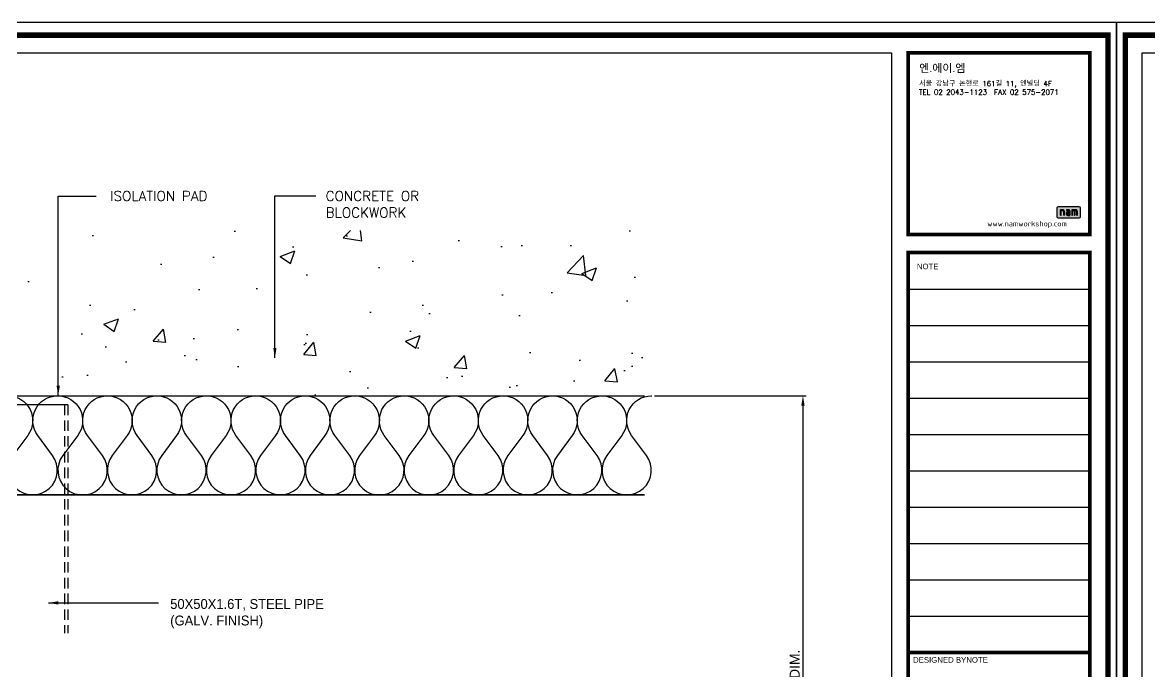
# Model space of a CAD drawing. Header units: millimetres. Extents: x 1664 to 41320, y 4122 to 31095.
# Drawn here: x 2111 to 2793, y 6259 to 6652 of the extents above; entities that cross this region are included whole.
import ezdxf

# ---------------------------------------------------------------- set-up
doc = ezdxf.new("R2010")
doc.units = ezdxf.units.MM
doc.linetypes.add('DASHED2', pattern=[9.525, 6.35, -3.175])
doc.linetypes.add('HIDDEN', pattern=[0.375, 0.25, -0.125])
doc.layers.get('DEFPOINTS').update_dxf_attribs({"color": 150})
for name, color, linetype in [('3', 3, 'Continuous'), ('4', 7, 'Continuous'), ('BREATHER', 150, 'Continuous'), ('Dims', 1, 'Continuous'), ('INSULATION', 2, 'Continuous'), ('Layer 1', 7, 'Continuous'), ('nt', 34, 'Continuous'), ('Structure', 6, 'Continuous'), ('TE 07', 7, 'Continuous'), ('TEXT', 3, 'Continuous')]:
    doc.layers.add(name, color=color, linetype=linetype)
doc.styles.add('HGTXT', font='romans.shx', dxfattribs={"bigfont": 'whgtxt.shx'})
doc.styles.get("Standard").update_dxf_attribs({"font": 'arial.ttf'})
doc.styles.add('style1', font='simplex.shx')
doc.dimstyles.new('Telling', dxfattribs={"dimscale": 2, "dimtxt": 3, "dimasz": 3, "dimexe": 1, "dimexo": 3, "dimgap": 1, "dimtad": 1, "dimdec": 1, "dimrnd": 1, "dimdsep": 46, "dimtxsty": 'Standard', "dimcen": 3, "dimclrd": 1, "dimclre": 1, "dimclrt": 2, "dimadec": 0, "dimazin": 0, "dimtfac": 1, "dimtdec": 1, "dimtofl": 0, "dimtmove": 0, "dimatfit": 0, "dimfxl": 1, "dimtolj": 1, "dimtzin": 0, "dimlwe": -1, "dimarcsym": 0})

# ---------------------------------------------------------------- blocks, each defined once
blk = doc.blocks.new('AL-TEMPLATE')
h = blk.add_hatch(color=150)
h.dxf.hatch_style = 1
edge = h.paths.add_edge_path()
edge.add_spline(control_points=[(2795.15, 1430.83), (2795.15, 1430.83), (2795.15, 1430.83), (2795.15, 1430.83), (2795.15, 1430.83), (2792.76, 1430.83), (2790.37, 1430.83)], knot_values=[0.055556, 0.055556, 0.055556, 0.055556, 0.083333, 0.083333, 0.083333, 0.111111, 0.111111, 0.111111, 0.111111], degree=3, periodic=0)
edge.add_spline(control_points=[(2790.37, 1430.83), (2787.98, 1430.83), (2785.59, 1430.83), (2785.59, 1430.83)], knot_values=[0, 0, 0, 0, 0.055556, 0.055556, 0.055556, 0.055556], degree=3, periodic=0)
edge.add_spline(control_points=[(2785.59, 1430.83), (2785.22, 1430.83), (2784.92, 1430.52), (2784.92, 1430.16), (2784.92, 1430.16), (2784.92, 1430.16), (2784.92, 1426.4), (2784.92, 1426.4)], knot_values=[0.666668, 0.666668, 0.666668, 0.666668, 0.88889, 0.88889, 0.88889, 0.88899, 1, 1, 1, 1], degree=3, periodic=0)
edge.add_spline(control_points=[(2784.92, 1426.4), (2784.92, 1426.4), (2784.92, 1426.4), (2784.92, 1426.4), (2784.92, 1426.4), (2784.92, 1426.03), (2785.22, 1425.73), (2785.59, 1425.73)], knot_values=[0.555557, 0.555557, 0.555557, 0.555557, 0.611113, 0.611113, 0.611113, 0.611213, 0.666668, 0.666668, 0.666668, 0.666668], degree=3, periodic=0)
edge.add_spline(control_points=[(2785.59, 1425.73), (2785.59, 1425.73), (2785.59, 1425.73), (2785.59, 1425.73), (2785.59, 1425.73), (2785.59, 1425.73), (2795.15, 1425.73), (2795.15, 1425.73), (2795.15, 1425.73)], knot_values=[0.444444, 0.444444, 0.444444, 0.444444, 0.500001, 0.500001, 0.500001, 0.500101, 0.500201, 0.555557, 0.555557, 0.555557, 0.555557], degree=3, periodic=0)
edge.add_spline(control_points=[(2795.15, 1425.73), (2795.52, 1425.73), (2795.82, 1426.03), (2795.82, 1426.4)], knot_values=[0.333333, 0.333333, 0.333333, 0.333333, 0.444444, 0.444444, 0.444444, 0.444444], degree=3, periodic=0)
edge.add_spline(control_points=[(2795.82, 1426.4), (2795.82, 1426.4), (2795.82, 1426.4), (2795.82, 1426.4), (2795.82, 1426.4), (2795.82, 1430.16), (2795.82, 1430.16), (2795.82, 1430.16)], knot_values=[0.222222, 0.222222, 0.222222, 0.222222, 0.277778, 0.277778, 0.277778, 0.277878, 0.333333, 0.333333, 0.333333, 0.333333], degree=3, periodic=0)
edge.add_spline(control_points=[(2795.82, 1430.16), (2795.82, 1430.52), (2795.52, 1430.83), (2795.15, 1430.83)], knot_values=[0.111111, 0.111111, 0.111111, 0.111111, 0.222222, 0.222222, 0.222222, 0.222222], degree=3, periodic=0)
edge = h.paths.add_edge_path(flags=16)
edge.add_spline(control_points=[(2791.97, 1429.48), (2791.97, 1429.48), (2792.38, 1429.48), (2792.8, 1429.48)], knot_values=[0, 0, 0, 0, 0.02381, 0.02381, 0.02381, 0.02381], degree=3, periodic=0)
edge.add_spline(control_points=[(2792.8, 1429.48), (2793.22, 1429.48), (2793.63, 1429.48), (2793.63, 1429.48), (2793.63, 1429.48), (2793.63, 1429.48), (2793.63, 1429.48), (2793.63, 1429.48)], knot_values=[0.02381, 0.02381, 0.02381, 0.02381, 0.035715, 0.035715, 0.035715, 0.035815, 0.04762, 0.04762, 0.04762, 0.04762], degree=3, periodic=0)
edge.add_spline(control_points=[(2793.63, 1429.48), (2793.84, 1429.48), (2794.02, 1429.4), (2794.16, 1429.26), (2794.16, 1429.26), (2794.16, 1429.26), (2794.16, 1429.26)], knot_values=[0.04762, 0.04762, 0.04762, 0.04762, 0.071429, 0.071429, 0.071429, 0.095238, 0.095238, 0.095238, 0.095238], degree=3, periodic=0)
edge.add_spline(control_points=[(2794.16, 1429.26), (2794.3, 1429.12), (2794.38, 1428.94), (2794.38, 1428.73)], knot_values=[0.095238, 0.095238, 0.095238, 0.095238, 0.142857, 0.142857, 0.142857, 0.142857], degree=3, periodic=0)
edge.add_spline(control_points=[(2794.38, 1428.73), (2794.38, 1428.73), (2794.38, 1428.73), (2794.38, 1427.06), (2794.38, 1427.06), (2794.38, 1427.06), (2794.38, 1427.06), (2794.38, 1427.06)], knot_values=[0.142857, 0.142857, 0.142857, 0.142857, 0.166667, 0.166667, 0.166667, 0.166767, 0.190476, 0.190476, 0.190476, 0.190476], degree=3, periodic=0)
edge.add_spline(control_points=[(2794.19, 1426.88), (2794.19, 1426.88), (2794.19, 1426.88), (2794.19, 1426.88), (2794.31, 1426.88), (2794.38, 1426.94), (2794.38, 1427.06)], knot_values=[0.190476, 0.190476, 0.190476, 0.190476, 0.214286, 0.214286, 0.214286, 0.238095, 0.238095, 0.238095, 0.238095], degree=3, periodic=0)
edge.add_spline(control_points=[(2794.19, 1426.88), (2794.07, 1426.88), (2794.01, 1426.94), (2794.01, 1427.06)], knot_values=[0.238095, 0.238095, 0.238095, 0.238095, 0.285714, 0.285714, 0.285714, 0.285714], degree=3, periodic=0)
edge.add_spline(control_points=[(2794.01, 1427.06), (2794.01, 1427.06), (2794.01, 1427.06), (2794.01, 1428.74), (2794.01, 1428.74), (2794.01, 1428.74), (2794.01, 1428.74), (2794.01, 1428.74)], knot_values=[0.285714, 0.285714, 0.285714, 0.285714, 0.309524, 0.309524, 0.309524, 0.309624, 0.333333, 0.333333, 0.333333, 0.333333], degree=3, periodic=0)
edge.add_spline(control_points=[(2794.01, 1428.74), (2794.01, 1428.84), (2793.97, 1428.93), (2793.9, 1429), (2793.9, 1429), (2793.9, 1429), (2793.9, 1429)], knot_values=[0.333333, 0.333333, 0.333333, 0.333333, 0.357143, 0.357143, 0.357143, 0.380952, 0.380952, 0.380952, 0.380952], degree=3, periodic=0)
edge.add_spline(control_points=[(2793.9, 1429), (2793.83, 1429.07), (2793.74, 1429.11), (2793.63, 1429.11)], knot_values=[0.380952, 0.380952, 0.380952, 0.380952, 0.428571, 0.428571, 0.428571, 0.428571], degree=3, periodic=0)
edge.add_spline(control_points=[(2793.63, 1429.11), (2793.63, 1429.11), (2793.63, 1429.11), (2793.26, 1429.11), (2793.26, 1429.11)], knot_values=[0.428571, 0.428571, 0.428571, 0.428571, 0.452381, 0.47619, 0.47619, 0.47619, 0.47619], degree=3, periodic=0)
edge.add_spline(control_points=[(2793.26, 1429.11), (2793.26, 1429.11), (2793.26, 1429.11), (2793.26, 1427.06), (2793.26, 1427.06), (2793.26, 1427.06), (2793.26, 1427.06), (2793.26, 1427.06), (2793.26, 1427.06)], knot_values=[0.47619, 0.47619, 0.47619, 0.47619, 0.5, 0.5, 0.5, 0.5001, 0.5002, 0.52381, 0.52381, 0.52381, 0.52381], degree=3, periodic=0)
edge.add_spline(control_points=[(2793.08, 1426.88), (2793.08, 1426.88), (2793.08, 1426.88), (2793.08, 1426.88), (2793.08, 1426.88), (2793.2, 1426.88), (2793.26, 1426.94), (2793.26, 1427.06)], knot_values=[0.52381, 0.52381, 0.52381, 0.52381, 0.54762, 0.54762, 0.54762, 0.54772, 0.571429, 0.571429, 0.571429, 0.571429], degree=3, periodic=0)
edge.add_spline(control_points=[(2793.08, 1426.88), (2792.96, 1426.88), (2792.89, 1426.94), (2792.89, 1427.06)], knot_values=[0.571429, 0.571429, 0.571429, 0.571429, 0.619048, 0.619048, 0.619048, 0.619048], degree=3, periodic=0)
edge.add_spline(control_points=[(2792.89, 1427.06), (2792.89, 1427.06), (2792.89, 1427.06), (2792.89, 1429.11), (2792.89, 1429.11), (2792.89, 1429.11), (2792.89, 1429.11), (2792.89, 1429.11), (2792.89, 1429.11)], knot_values=[0.619048, 0.619048, 0.619048, 0.619048, 0.642857, 0.642857, 0.642857, 0.642957, 0.643057, 0.666667, 0.666667, 0.666667, 0.666667], degree=3, periodic=0)
edge.add_spline(control_points=[(2792.89, 1429.11), (2792.89, 1429.11), (2792.15, 1429.11), (2792.15, 1429.11)], knot_values=[0.666667, 0.666667, 0.666667, 0.666667, 0.714286, 0.714286, 0.714286, 0.714286], degree=3, periodic=0)
edge.add_spline(control_points=[(2792.15, 1429.11), (2792.15, 1429.11), (2792.15, 1429.11), (2792.15, 1427.06), (2792.15, 1427.06), (2792.15, 1427.06), (2792.15, 1427.06), (2792.15, 1427.06), (2792.15, 1427.06)], knot_values=[0.714286, 0.714286, 0.714286, 0.714286, 0.738095, 0.738095, 0.738095, 0.738195, 0.738295, 0.761905, 0.761905, 0.761905, 0.761905], degree=3, periodic=0)
edge.add_spline(control_points=[(2791.97, 1426.88), (2791.97, 1426.88), (2791.97, 1426.88), (2791.97, 1426.88), (2791.97, 1426.88), (2792.09, 1426.88), (2792.15, 1426.94), (2792.15, 1427.06)], knot_values=[0.761905, 0.761905, 0.761905, 0.761905, 0.785715, 0.785715, 0.785715, 0.785815, 0.809524, 0.809524, 0.809524, 0.809524], degree=3, periodic=0)
edge.add_spline(control_points=[(2791.97, 1426.88), (2791.84, 1426.88), (2791.78, 1426.94), (2791.78, 1427.06)], knot_values=[0.809524, 0.809524, 0.809524, 0.809524, 0.857143, 0.857143, 0.857143, 0.857143], degree=3, periodic=0)
edge.add_spline(control_points=[(2791.78, 1427.06), (2791.78, 1427.06), (2791.78, 1427.06), (2791.78, 1429.29), (2791.78, 1429.29), (2791.78, 1429.29), (2791.78, 1429.42), (2791.84, 1429.48), (2791.97, 1429.48)], knot_values=[0.857143, 0.857143, 0.857143, 0.857143, 0.880952, 0.904762, 0.904762, 0.904762, 0.904862, 1, 1, 1, 1], degree=3, periodic=0)
edge = h.paths.add_edge_path(flags=16)
edge.add_spline(control_points=[(2790.79, 1429.26), (2790.94, 1429.12), (2791.01, 1428.94), (2791.01, 1428.73), (2791.01, 1428.73), (2791.01, 1428.73), (2791.01, 1428.73), (2791.01, 1428.73)], knot_values=[0.722223, 0.722223, 0.722223, 0.722223, 0.750001, 0.750001, 0.750001, 0.750101, 0.777778, 0.777778, 0.777778, 0.777778], degree=3, periodic=0)
edge.add_spline(control_points=[(2791.01, 1428.73), (2791.01, 1428.73), (2791.01, 1427.06), (2791.01, 1427.06), (2791.01, 1427.06), (2791.01, 1427.06), (2791.01, 1427.06), (2791.01, 1427.06)], knot_values=[0.777778, 0.777778, 0.777778, 0.777778, 0.805556, 0.805556, 0.805556, 0.805656, 0.833334, 0.833334, 0.833334, 0.833334], degree=3, periodic=0)
edge.add_spline(control_points=[(2791.01, 1427.06), (2791.01, 1426.94), (2790.95, 1426.88), (2790.82, 1426.88), (2790.82, 1426.88), (2790.82, 1426.88), (2790.82, 1426.88), (2790.82, 1426.88)], knot_values=[0.833334, 0.833334, 0.833334, 0.833334, 0.861112, 0.861112, 0.861112, 0.861212, 0.88889, 0.88889, 0.88889, 0.88889], degree=3, periodic=0)
edge.add_spline(control_points=[(2790.82, 1426.88), (2790.82, 1426.88), (2789.9, 1426.88), (2789.9, 1426.88)], knot_values=[0.88889, 0.88889, 0.88889, 0.88889, 1, 1, 1, 1], degree=3, periodic=0)
edge.add_spline(control_points=[(2789.9, 1426.88), (2789.69, 1426.88), (2789.51, 1426.95), (2789.37, 1427.09), (2789.37, 1427.09), (2789.37, 1427.09), (2789.37, 1427.09), (2789.37, 1427.09)], knot_values=[0, 0, 0, 0, 0.027778, 0.027778, 0.027778, 0.027878, 0.055556, 0.055556, 0.055556, 0.055556], degree=3, periodic=0)
edge.add_spline(control_points=[(2789.37, 1427.09), (2789.23, 1427.24), (2789.15, 1427.41), (2789.15, 1427.62), (2789.15, 1427.62), (2789.15, 1427.62), (2789.15, 1427.62)], knot_values=[0.055556, 0.055556, 0.055556, 0.055556, 0.083334, 0.083334, 0.083334, 0.111111, 0.111111, 0.111111, 0.111111], degree=3, periodic=0)
edge.add_spline(control_points=[(2789.25, 1428), (2789.25, 1428), (2789.25, 1428), (2789.25, 1428), (2789.19, 1427.88), (2789.15, 1427.76), (2789.15, 1427.62)], knot_values=[0.111111, 0.111111, 0.111111, 0.111111, 0.138889, 0.138889, 0.138889, 0.166667, 0.166667, 0.166667, 0.166667], degree=3, periodic=0)
edge.add_spline(control_points=[(2789.25, 1428), (2789.39, 1428.24), (2789.61, 1428.36), (2789.9, 1428.36)], knot_values=[0.166667, 0.166667, 0.166667, 0.166667, 0.222222, 0.222222, 0.222222, 0.222222], degree=3, periodic=0)
edge.add_spline(control_points=[(2789.9, 1428.36), (2789.9, 1428.36), (2789.9, 1428.36), (2790.64, 1428.36), (2790.64, 1428.36)], knot_values=[0.222222, 0.222222, 0.222222, 0.222222, 0.25, 0.277778, 0.277778, 0.277778, 0.277778], degree=3, periodic=0)
edge.add_spline(control_points=[(2790.64, 1428.36), (2790.64, 1428.36), (2790.64, 1428.36), (2790.64, 1428.74), (2790.64, 1428.74), (2790.64, 1428.74), (2790.64, 1428.74), (2790.64, 1428.74)], knot_values=[0.277778, 0.277778, 0.277778, 0.277778, 0.305556, 0.305556, 0.305556, 0.305656, 0.333333, 0.333333, 0.333333, 0.333333], degree=3, periodic=0)
edge.add_spline(control_points=[(2790.64, 1428.74), (2790.64, 1428.84), (2790.6, 1428.93), (2790.53, 1429), (2790.53, 1429), (2790.53, 1429), (2790.53, 1429)], knot_values=[0.333333, 0.333333, 0.333333, 0.333333, 0.361111, 0.361111, 0.361111, 0.388889, 0.388889, 0.388889, 0.388889], degree=3, periodic=0)
edge.add_spline(control_points=[(2790.53, 1429), (2790.46, 1429.07), (2790.37, 1429.11), (2790.27, 1429.11)], knot_values=[0.388889, 0.388889, 0.388889, 0.388889, 0.444444, 0.444444, 0.444444, 0.444444], degree=3, periodic=0)
edge.add_spline(control_points=[(2790.27, 1429.11), (2790.27, 1429.11), (2790.27, 1429.11), (2789.53, 1429.11), (2789.53, 1429.11), (2789.53, 1429.11), (2789.53, 1429.11), (2789.53, 1429.11), (2789.53, 1429.11)], knot_values=[0.444444, 0.444444, 0.444444, 0.444444, 0.472223, 0.472223, 0.472223, 0.472323, 0.472423, 0.500001, 0.500001, 0.500001, 0.500001], degree=3, periodic=0)
edge.add_spline(control_points=[(2789.34, 1429.29), (2789.34, 1429.29), (2789.34, 1429.29), (2789.34, 1429.29), (2789.34, 1429.29), (2789.34, 1429.17), (2789.4, 1429.11), (2789.53, 1429.11)], knot_values=[0.500001, 0.500001, 0.500001, 0.500001, 0.527779, 0.527779, 0.527779, 0.527879, 0.555556, 0.555556, 0.555556, 0.555556], degree=3, periodic=0)
edge.add_spline(control_points=[(2789.34, 1429.29), (2789.34, 1429.42), (2789.4, 1429.48), (2789.53, 1429.48), (2789.53, 1429.48), (2789.53, 1429.48), (2789.53, 1429.48), (2789.53, 1429.48)], knot_values=[0.555556, 0.555556, 0.555556, 0.555556, 0.583334, 0.583334, 0.583334, 0.583434, 0.611112, 0.611112, 0.611112, 0.611112], degree=3, periodic=0)
edge.add_spline(control_points=[(2789.53, 1429.48), (2789.53, 1429.48), (2790.27, 1429.48), (2790.27, 1429.48), (2790.27, 1429.48), (2790.27, 1429.48), (2790.27, 1429.48), (2790.27, 1429.48)], knot_values=[0.611112, 0.611112, 0.611112, 0.611112, 0.638889, 0.638889, 0.638889, 0.638989, 0.666667, 0.666667, 0.666667, 0.666667], degree=3, periodic=0)
edge.add_spline(control_points=[(2790.27, 1429.48), (2790.48, 1429.48), (2790.65, 1429.4), (2790.79, 1429.26), (2790.79, 1429.26), (2790.79, 1429.26), (2790.79, 1429.26), (2790.79, 1429.26)], knot_values=[0.666667, 0.666667, 0.666667, 0.666667, 0.694445, 0.694445, 0.694445, 0.694545, 0.722223, 0.722223, 0.722223, 0.722223], degree=3, periodic=0)
edge = h.paths.add_edge_path(flags=0)
edge.add_spline(control_points=[(2790.27, 1428), (2790.45, 1428), (2790.64, 1428), (2790.64, 1428), (2790.64, 1428), (2790.64, 1427.25), (2790.64, 1427.25), (2790.64, 1427.25), (2790.64, 1427.25), (2789.9, 1427.25), (2789.9, 1427.25)], knot_values=[0.625004, 0.625004, 0.625004, 0.625004, 0.687504, 0.687504, 0.687504, 0.937504, 0.937504, 0.937504, 0.937604, 1.0625, 1.0625, 1.0625, 1.0625], degree=3, periodic=0)
edge.add_spline(control_points=[(2789.9, 1427.25), (2789.9, 1427.25), (2789.9, 1427.25), (2789.9, 1427.25), (2789.9, 1427.25), (2789.8, 1427.25), (2789.71, 1427.28), (2789.63, 1427.36)], knot_values=[0.500001, 0.500001, 0.500001, 0.500001, 0.562504, 0.562504, 0.562504, 0.562604, 0.625004, 0.625004, 0.625004, 0.625004], degree=3, periodic=0)
edge.add_spline(control_points=[(2789.63, 1427.36), (2789.63, 1427.36), (2789.63, 1427.36), (2789.63, 1427.36), (2789.63, 1427.36), (2789.56, 1427.43), (2789.53, 1427.52), (2789.53, 1427.62)], knot_values=[0.375, 0.375, 0.375, 0.375, 0.437501, 0.437501, 0.437501, 0.437601, 0.500001, 0.500001, 0.500001, 0.500001], degree=3, periodic=0)
edge.add_spline(control_points=[(2789.53, 1427.62), (2789.53, 1427.62), (2789.53, 1427.62), (2789.53, 1427.62), (2789.53, 1427.72), (2789.56, 1427.81), (2789.63, 1427.89)], knot_values=[0.25, 0.25, 0.25, 0.25, 0.3125, 0.3125, 0.3125, 0.375, 0.375, 0.375, 0.375], degree=3, periodic=0)
edge.add_spline(control_points=[(2789.63, 1427.89), (2789.63, 1427.89), (2789.63, 1427.89), (2789.63, 1427.89), (2789.71, 1427.96), (2789.79, 1428), (2789.9, 1428)], knot_values=[0.125, 0.125, 0.125, 0.125, 0.1875, 0.1875, 0.1875, 0.25, 0.25, 0.25, 0.25], degree=3, periodic=0)
edge.add_spline(control_points=[(2789.9, 1428), (2789.9, 1428), (2789.9, 1428), (2789.9, 1428), (2789.9, 1428), (2790.08, 1428), (2790.27, 1428)], knot_values=[0.0625, 0.0625, 0.0625, 0.0625, 0.09375, 0.09375, 0.09375, 0.125, 0.125, 0.125, 0.125], degree=3, periodic=0)
edge = h.paths.add_edge_path(flags=16)
edge.add_spline(control_points=[(2788.17, 1429.26), (2788.31, 1429.12), (2788.39, 1428.94), (2788.39, 1428.73)], knot_values=[0.25, 0.25, 0.25, 0.25, 0.3125, 0.3125, 0.3125, 0.3125], degree=3, periodic=0)
edge.add_spline(control_points=[(2788.39, 1428.73), (2788.39, 1428.73), (2788.39, 1428.73), (2788.39, 1427.06), (2788.39, 1427.06), (2788.39, 1427.06), (2788.39, 1427.06), (2788.39, 1427.06)], knot_values=[0.3125, 0.3125, 0.3125, 0.3125, 0.34375, 0.34375, 0.34375, 0.34385, 0.375, 0.375, 0.375, 0.375], degree=3, periodic=0)
edge.add_spline(control_points=[(2788.2, 1426.88), (2788.2, 1426.88), (2788.2, 1426.88), (2788.2, 1426.88), (2788.32, 1426.88), (2788.39, 1426.94), (2788.39, 1427.06)], knot_values=[0.375, 0.375, 0.375, 0.375, 0.40625, 0.40625, 0.40625, 0.4375, 0.4375, 0.4375, 0.4375], degree=3, periodic=0)
edge.add_spline(control_points=[(2788.2, 1426.88), (2788.08, 1426.88), (2788.02, 1426.94), (2788.02, 1427.06), (2788.02, 1427.06), (2788.02, 1427.06), (2788.02, 1427.06), (2788.02, 1427.06)], knot_values=[0.4375, 0.4375, 0.4375, 0.4375, 0.46875, 0.46875, 0.46875, 0.46885, 0.500001, 0.500001, 0.500001, 0.500001], degree=3, periodic=0)
edge.add_spline(control_points=[(2788.02, 1427.06), (2788.02, 1427.06), (2788.02, 1428.74), (2788.02, 1428.74), (2788.02, 1428.74), (2788.02, 1428.74), (2788.02, 1428.74), (2788.02, 1428.74)], knot_values=[0.500001, 0.500001, 0.500001, 0.500001, 0.531251, 0.531251, 0.531251, 0.531351, 0.562501, 0.562501, 0.562501, 0.562501], degree=3, periodic=0)
edge.add_spline(control_points=[(2788.02, 1428.74), (2788.02, 1428.84), (2787.98, 1428.93), (2787.91, 1429), (2787.91, 1429), (2787.91, 1429), (2787.91, 1429), (2787.91, 1429)], knot_values=[0.562501, 0.562501, 0.562501, 0.562501, 0.593751, 0.593751, 0.593751, 0.593851, 0.625001, 0.625001, 0.625001, 0.625001], degree=3, periodic=0)
edge.add_spline(control_points=[(2787.91, 1429), (2787.84, 1429.07), (2787.75, 1429.11), (2787.64, 1429.11), (2787.64, 1429.11), (2787.64, 1429.11), (2787.64, 1429.11), (2787.64, 1429.11)], knot_values=[0.625001, 0.625001, 0.625001, 0.625001, 0.656251, 0.656251, 0.656251, 0.656351, 0.687501, 0.687501, 0.687501, 0.687501], degree=3, periodic=0)
edge.add_spline(control_points=[(2787.64, 1429.11), (2787.64, 1429.11), (2786.89, 1429.11), (2786.89, 1429.11), (2786.89, 1429.11), (2786.89, 1429.11), (2786.89, 1429.11), (2786.89, 1429.11)], knot_values=[0.687501, 0.687501, 0.687501, 0.687501, 0.718751, 0.718751, 0.718751, 0.718851, 0.750001, 0.750001, 0.750001, 0.750001], degree=3, periodic=0)
edge.add_spline(control_points=[(2786.89, 1429.11), (2786.89, 1429.11), (2786.89, 1427.06), (2786.89, 1427.06), (2786.89, 1427.06), (2786.89, 1427.06), (2786.89, 1427.06), (2786.89, 1427.06)], knot_values=[0.750001, 0.750001, 0.750001, 0.750001, 0.781251, 0.781251, 0.781251, 0.781351, 0.812501, 0.812501, 0.812501, 0.812501], degree=3, periodic=0)
edge.add_spline(control_points=[(2786.89, 1427.06), (2786.89, 1426.94), (2786.83, 1426.88), (2786.71, 1426.88), (2786.71, 1426.88), (2786.59, 1426.88), (2786.52, 1426.94), (2786.52, 1427.06)], knot_values=[0.812501, 0.812501, 0.812501, 0.812501, 0.875, 0.875, 0.875, 0.8751, 1, 1, 1, 1], degree=3, periodic=0)
edge.add_spline(control_points=[(2786.52, 1427.06), (2786.52, 1427.06), (2786.52, 1427.62), (2786.52, 1428.18)], knot_values=[0, 0, 0, 0, 0.03125, 0.03125, 0.03125, 0.03125], degree=3, periodic=0)
edge.add_spline(control_points=[(2786.52, 1428.18), (2786.52, 1428.73), (2786.52, 1429.29), (2786.52, 1429.29), (2786.52, 1429.29), (2786.52, 1429.29), (2786.52, 1429.29)], knot_values=[0.03125, 0.03125, 0.03125, 0.03125, 0.046875, 0.046875, 0.046875, 0.0625, 0.0625, 0.0625, 0.0625], degree=3, periodic=0)
edge.add_spline(control_points=[(2786.52, 1429.29), (2786.52, 1429.42), (2786.59, 1429.48), (2786.71, 1429.48)], knot_values=[0.0625, 0.0625, 0.0625, 0.0625, 0.125, 0.125, 0.125, 0.125], degree=3, periodic=0)
edge.add_spline(control_points=[(2786.71, 1429.48), (2786.71, 1429.48), (2786.71, 1429.48), (2787.64, 1429.48), (2787.64, 1429.48), (2787.64, 1429.48), (2787.64, 1429.48), (2787.64, 1429.48)], knot_values=[0.125, 0.125, 0.125, 0.125, 0.15625, 0.15625, 0.15625, 0.15635, 0.1875, 0.1875, 0.1875, 0.1875], degree=3, periodic=0)
edge.add_spline(control_points=[(2787.64, 1429.48), (2787.85, 1429.48), (2788.03, 1429.4), (2788.17, 1429.26), (2788.17, 1429.26), (2788.17, 1429.26), (2788.17, 1429.26)], knot_values=[0.1875, 0.1875, 0.1875, 0.1875, 0.21875, 0.21875, 0.21875, 0.25, 0.25, 0.25, 0.25], degree=3, periodic=0)
edge = h.paths.add_edge_path(flags=0)
edge.add_spline(control_points=[(2790.27, 1428), (2790.08, 1428), (2789.9, 1428), (2789.9, 1428), (2789.9, 1428), (2789.9, 1428), (2789.9, 1428)], knot_values=[0.0625, 0.0625, 0.0625, 0.0625, 0.09375, 0.09375, 0.09375, 0.125, 0.125, 0.125, 0.125], degree=3, periodic=0)
edge.add_spline(control_points=[(2789.9, 1428), (2789.79, 1428), (2789.71, 1427.96), (2789.63, 1427.89), (2789.63, 1427.89), (2789.63, 1427.89), (2789.63, 1427.89)], knot_values=[0.125, 0.125, 0.125, 0.125, 0.1875, 0.1875, 0.1875, 0.25, 0.25, 0.25, 0.25], degree=3, periodic=0)
edge.add_spline(control_points=[(2789.63, 1427.89), (2789.56, 1427.81), (2789.53, 1427.72), (2789.53, 1427.62), (2789.53, 1427.62), (2789.53, 1427.62), (2789.53, 1427.62)], knot_values=[0.25, 0.25, 0.25, 0.25, 0.3125, 0.3125, 0.3125, 0.375, 0.375, 0.375, 0.375], degree=3, periodic=0)
edge.add_spline(control_points=[(2789.53, 1427.62), (2789.53, 1427.52), (2789.56, 1427.43), (2789.63, 1427.36), (2789.63, 1427.36), (2789.63, 1427.36), (2789.63, 1427.36), (2789.63, 1427.36)], knot_values=[0.375, 0.375, 0.375, 0.375, 0.437501, 0.437501, 0.437501, 0.437601, 0.500001, 0.500001, 0.500001, 0.500001], degree=3, periodic=0)
edge.add_spline(control_points=[(2789.63, 1427.36), (2789.71, 1427.28), (2789.8, 1427.25), (2789.9, 1427.25), (2789.9, 1427.25), (2789.9, 1427.25), (2789.9, 1427.25), (2789.9, 1427.25)], knot_values=[0.500001, 0.500001, 0.500001, 0.500001, 0.562502, 0.562502, 0.562502, 0.562602, 0.625004, 0.625004, 0.625004, 0.625004], degree=3, periodic=0)
edge.add_spline(control_points=[(2789.9, 1427.25), (2789.9, 1427.25), (2790.64, 1427.25), (2790.64, 1427.25), (2790.64, 1427.25), (2790.64, 1427.25), (2790.64, 1428), (2790.64, 1428), (2790.64, 1428), (2790.45, 1428), (2790.27, 1428)], knot_values=[0.625004, 0.625004, 0.625004, 0.625004, 0.75, 0.75, 0.75, 0.7501, 1, 1, 1, 1.0625, 1.0625, 1.0625, 1.0625], degree=3, periodic=0)
h = blk.add_hatch(color=150)
h.dxf.hatch_style = 1
edge = h.paths.add_edge_path()
edge.add_spline(control_points=[(2789.9, 1427.25), (2789.9, 1427.25), (2790.64, 1427.25), (2790.64, 1427.25), (2790.64, 1427.25), (2790.64, 1427.25), (2790.64, 1428), (2790.64, 1428), (2790.64, 1428), (2790.45, 1428), (2790.27, 1428)], knot_values=[0.625004, 0.625004, 0.625004, 0.625004, 0.75, 0.75, 0.75, 0.7501, 1, 1, 1, 1.0625, 1.0625, 1.0625, 1.0625], degree=3, periodic=0)
edge.add_spline(control_points=[(2790.27, 1428), (2790.08, 1428), (2789.9, 1428), (2789.9, 1428), (2789.9, 1428), (2789.9, 1428), (2789.9, 1428)], knot_values=[0.0625, 0.0625, 0.0625, 0.0625, 0.09375, 0.09375, 0.09375, 0.125, 0.125, 0.125, 0.125], degree=3, periodic=0)
edge.add_spline(control_points=[(2789.9, 1428), (2789.79, 1428), (2789.71, 1427.96), (2789.63, 1427.89), (2789.63, 1427.89), (2789.63, 1427.89), (2789.63, 1427.89)], knot_values=[0.125, 0.125, 0.125, 0.125, 0.1875, 0.1875, 0.1875, 0.25, 0.25, 0.25, 0.25], degree=3, periodic=0)
edge.add_spline(control_points=[(2789.63, 1427.89), (2789.56, 1427.81), (2789.53, 1427.72), (2789.53, 1427.62), (2789.53, 1427.62), (2789.53, 1427.62), (2789.53, 1427.62)], knot_values=[0.25, 0.25, 0.25, 0.25, 0.3125, 0.3125, 0.3125, 0.375, 0.375, 0.375, 0.375], degree=3, periodic=0)
edge.add_spline(control_points=[(2789.53, 1427.62), (2789.53, 1427.52), (2789.56, 1427.43), (2789.63, 1427.36), (2789.63, 1427.36), (2789.63, 1427.36), (2789.63, 1427.36), (2789.63, 1427.36)], knot_values=[0.375, 0.375, 0.375, 0.375, 0.437501, 0.437501, 0.437501, 0.437601, 0.500001, 0.500001, 0.500001, 0.500001], degree=3, periodic=0)
edge.add_spline(control_points=[(2789.63, 1427.36), (2789.71, 1427.28), (2789.8, 1427.25), (2789.9, 1427.25), (2789.9, 1427.25), (2789.9, 1427.25), (2789.9, 1427.25), (2789.9, 1427.25)], knot_values=[0.500001, 0.500001, 0.500001, 0.500001, 0.562502, 0.562502, 0.562502, 0.562602, 0.625004, 0.625004, 0.625004, 0.625004], degree=3, periodic=0)
at = {"color": 9}
for p, q in [((2716.82, 1392.97), (2800.02, 1392.97)), ((2716.82, 1376.33), (2800.02, 1376.33)), ((2716.82, 1359.69), (2800.02, 1359.69)), ((2716.82, 1343.05), (2800.02, 1343.05)), ((2716.82, 1326.41), (2800.02, 1326.41)), ((2716.82, 1309.77), (2800.02, 1309.77)), ((2716.82, 1293.13), (2800.02, 1293.13)), ((2716.82, 1276.49), (2800.02, 1276.49)), ((2716.82, 1259.85), (2800.02, 1259.85)), ((2716.82, 1243.21), (2800.02, 1243.21))]:
    blk.add_line(p, q, dxfattribs=at)
for points, const_width in [([(1976.34, 1509.45), (2808.34, 1509.45), (2808.34, 927.05), (1976.34, 927.05)], 2.5), ([(2716.82, 1501.32), (2800.02, 1501.32), (2800.02, 1418.12), (2716.82, 1418.12)], 1.66), ([(2716.82, 1409.8), (2800.02, 1409.8), (2800.02, 1026.89), (2716.82, 1026.89)], 1.66)]:
    blk.add_lwpolyline(points, close=True, dxfattribs=dict(at, const_width=const_width))
at = {"color": 9, "const_width": 1.66}
blk.add_lwpolyline([(2716.82, 1226.57), (2800.02, 1226.57)], dxfattribs=at)
at = {"layer": 'Layer 1', "color": 142}
blk.add_open_spline([(2785.59, 1430.83), (2785.59, 1430.83), (2795.15, 1430.83), (2795.15, 1430.83), (2795.15, 1430.83), (2795.52, 1430.83), (2795.82, 1430.52), (2795.82, 1430.16), (2795.82, 1430.16), (2795.82, 1430.16), (2795.82, 1426.4), (2795.82, 1426.4), (2795.82, 1426.4), (2795.82, 1426.03), (2795.52, 1425.73), (2795.15, 1425.73), (2795.15, 1425.73), (2795.15, 1425.73), (2785.59, 1425.73), (2785.59, 1425.73), (2785.59, 1425.73), (2785.22, 1425.73), (2784.92, 1426.03), (2784.92, 1426.4), (2784.92, 1426.4), (2784.92, 1426.4), (2784.92, 1430.16), (2784.92, 1430.16), (2784.92, 1430.16), (2784.92, 1430.52), (2785.22, 1430.83), (2785.59, 1430.83)], degree=3, knots=[0, 0, 0, 0, 0.111111, 0.111111, 0.111111, 0.111111, 0.222222, 0.222222, 0.222222, 0.222222, 0.333333, 0.333333, 0.333333, 0.333333, 0.444444, 0.444444, 0.444444, 0.444444, 0.555556, 0.555556, 0.555556, 0.555556, 0.666667, 0.666667, 0.666667, 0.666667, 0.777778, 0.777778, 0.777778, 0.777778, 1, 1, 1, 1], dxfattribs=at)
at = {"layer": 'Layer 1', "color": 7}
for points, knots in [([(2786.52, 1427.06), (2786.52, 1427.06), (2786.52, 1429.29), (2786.52, 1429.29), (2786.52, 1429.29), (2786.52, 1429.42), (2786.59, 1429.48), (2786.71, 1429.48), (2786.71, 1429.48), (2786.71, 1429.48), (2787.64, 1429.48), (2787.64, 1429.48), (2787.64, 1429.48), (2787.85, 1429.48), (2788.03, 1429.4), (2788.17, 1429.26), (2788.17, 1429.26), (2788.31, 1429.12), (2788.39, 1428.94), (2788.39, 1428.73), (2788.39, 1428.73), (2788.39, 1428.73), (2788.39, 1427.06), (2788.39, 1427.06), (2788.39, 1427.06), (2788.39, 1426.94), (2788.32, 1426.88), (2788.2, 1426.88), (2788.2, 1426.88), (2788.08, 1426.88), (2788.02, 1426.94), (2788.02, 1427.06), (2788.02, 1427.06), (2788.02, 1427.06), (2788.02, 1428.74), (2788.02, 1428.74), (2788.02, 1428.74), (2788.02, 1428.84), (2787.98, 1428.93), (2787.91, 1429), (2787.91, 1429), (2787.84, 1429.07), (2787.75, 1429.11), (2787.64, 1429.11), (2787.64, 1429.11), (2787.64, 1429.11), (2786.89, 1429.11), (2786.89, 1429.11), (2786.89, 1429.11), (2786.89, 1429.11), (2786.89, 1427.06), (2786.89, 1427.06), (2786.89, 1427.06), (2786.89, 1426.94), (2786.83, 1426.88), (2786.71, 1426.88), (2786.71, 1426.88), (2786.59, 1426.88), (2786.52, 1426.94), (2786.52, 1427.06)], [0, 0, 0, 0, 0.0625, 0.0625, 0.0625, 0.0625, 0.125, 0.125, 0.125, 0.125, 0.1875, 0.1875, 0.1875, 0.1875, 0.25, 0.25, 0.25, 0.25, 0.3125, 0.3125, 0.3125, 0.3125, 0.375, 0.375, 0.375, 0.375, 0.4375, 0.4375, 0.4375, 0.4375, 0.5, 0.5, 0.5, 0.5, 0.5625, 0.5625, 0.5625, 0.5625, 0.625, 0.625, 0.625, 0.625, 0.6875, 0.6875, 0.6875, 0.6875, 0.75, 0.75, 0.75, 0.75, 0.8125, 0.8125, 0.8125, 0.8125, 0.875, 0.875, 0.875, 0.875, 1, 1, 1, 1]), ([(2789.9, 1426.88), (2789.69, 1426.88), (2789.51, 1426.95), (2789.37, 1427.09), (2789.37, 1427.09), (2789.23, 1427.24), (2789.15, 1427.41), (2789.15, 1427.62), (2789.15, 1427.62), (2789.15, 1427.76), (2789.19, 1427.88), (2789.25, 1428), (2789.25, 1428), (2789.39, 1428.24), (2789.61, 1428.36), (2789.9, 1428.36), (2789.9, 1428.36), (2789.9, 1428.36), (2790.64, 1428.36), (2790.64, 1428.36), (2790.64, 1428.36), (2790.64, 1428.36), (2790.64, 1428.74), (2790.64, 1428.74), (2790.64, 1428.74), (2790.64, 1428.84), (2790.6, 1428.93), (2790.53, 1429), (2790.53, 1429), (2790.46, 1429.07), (2790.37, 1429.11), (2790.27, 1429.11), (2790.27, 1429.11), (2790.27, 1429.11), (2789.53, 1429.11), (2789.53, 1429.11), (2789.53, 1429.11), (2789.4, 1429.11), (2789.34, 1429.17), (2789.34, 1429.29), (2789.34, 1429.29), (2789.34, 1429.42), (2789.4, 1429.48), (2789.53, 1429.48), (2789.53, 1429.48), (2789.53, 1429.48), (2790.27, 1429.48), (2790.27, 1429.48), (2790.27, 1429.48), (2790.48, 1429.48), (2790.65, 1429.4), (2790.79, 1429.26), (2790.79, 1429.26), (2790.94, 1429.12), (2791.01, 1428.94), (2791.01, 1428.73), (2791.01, 1428.73), (2791.01, 1428.73), (2791.01, 1427.06), (2791.01, 1427.06), (2791.01, 1427.06), (2791.01, 1426.94), (2790.95, 1426.88), (2790.82, 1426.88), (2790.82, 1426.88), (2790.82, 1426.88), (2789.9, 1426.88), (2789.9, 1426.88)], [0, 0, 0, 0, 0.055556, 0.055556, 0.055556, 0.055556, 0.111111, 0.111111, 0.111111, 0.111111, 0.166667, 0.166667, 0.166667, 0.166667, 0.222222, 0.222222, 0.222222, 0.222222, 0.277778, 0.277778, 0.277778, 0.277778, 0.333333, 0.333333, 0.333333, 0.333333, 0.388889, 0.388889, 0.388889, 0.388889, 0.444444, 0.444444, 0.444444, 0.444444, 0.5, 0.5, 0.5, 0.5, 0.555556, 0.555556, 0.555556, 0.555556, 0.611111, 0.611111, 0.611111, 0.611111, 0.666667, 0.666667, 0.666667, 0.666667, 0.722222, 0.722222, 0.722222, 0.722222, 0.777778, 0.777778, 0.777778, 0.777778, 0.833333, 0.833333, 0.833333, 0.833333, 0.888889, 0.888889, 0.888889, 0.888889, 1, 1, 1, 1]), ([(2790.64, 1428), (2790.64, 1428), (2789.9, 1428), (2789.9, 1428), (2789.9, 1428), (2789.79, 1428), (2789.71, 1427.96), (2789.63, 1427.89), (2789.63, 1427.89), (2789.56, 1427.81), (2789.53, 1427.72), (2789.53, 1427.62), (2789.53, 1427.62), (2789.53, 1427.52), (2789.56, 1427.43), (2789.63, 1427.36), (2789.63, 1427.36), (2789.71, 1427.28), (2789.8, 1427.25), (2789.9, 1427.25), (2789.9, 1427.25), (2789.9, 1427.25), (2790.64, 1427.25), (2790.64, 1427.25), (2790.64, 1427.25), (2790.64, 1427.25), (2790.64, 1428), (2790.64, 1428)], [0, 0, 0, 0, 0.125, 0.125, 0.125, 0.125, 0.25, 0.25, 0.25, 0.25, 0.375, 0.375, 0.375, 0.375, 0.5, 0.5, 0.5, 0.5, 0.625, 0.625, 0.625, 0.625, 0.75, 0.75, 0.75, 0.75, 1, 1, 1, 1]), ([(2791.97, 1429.48), (2791.97, 1429.48), (2793.63, 1429.48), (2793.63, 1429.48), (2793.63, 1429.48), (2793.84, 1429.48), (2794.02, 1429.4), (2794.16, 1429.26), (2794.16, 1429.26), (2794.3, 1429.12), (2794.38, 1428.94), (2794.38, 1428.73), (2794.38, 1428.73), (2794.38, 1428.73), (2794.38, 1427.06), (2794.38, 1427.06), (2794.38, 1427.06), (2794.38, 1426.94), (2794.31, 1426.88), (2794.19, 1426.88), (2794.19, 1426.88), (2794.07, 1426.88), (2794.01, 1426.94), (2794.01, 1427.06), (2794.01, 1427.06), (2794.01, 1427.06), (2794.01, 1428.74), (2794.01, 1428.74), (2794.01, 1428.74), (2794.01, 1428.84), (2793.97, 1428.93), (2793.9, 1429), (2793.9, 1429), (2793.83, 1429.07), (2793.74, 1429.11), (2793.63, 1429.11), (2793.63, 1429.11), (2793.63, 1429.11), (2793.26, 1429.11), (2793.26, 1429.11), (2793.26, 1429.11), (2793.26, 1429.11), (2793.26, 1427.06), (2793.26, 1427.06), (2793.26, 1427.06), (2793.26, 1426.94), (2793.2, 1426.88), (2793.08, 1426.88), (2793.08, 1426.88), (2792.96, 1426.88), (2792.89, 1426.94), (2792.89, 1427.06), (2792.89, 1427.06), (2792.89, 1427.06), (2792.89, 1429.11), (2792.89, 1429.11), (2792.89, 1429.11), (2792.89, 1429.11), (2792.15, 1429.11), (2792.15, 1429.11), (2792.15, 1429.11), (2792.15, 1429.11), (2792.15, 1427.06), (2792.15, 1427.06), (2792.15, 1427.06), (2792.15, 1426.94), (2792.09, 1426.88), (2791.97, 1426.88), (2791.97, 1426.88), (2791.84, 1426.88), (2791.78, 1426.94), (2791.78, 1427.06), (2791.78, 1427.06), (2791.78, 1427.06), (2791.78, 1429.29), (2791.78, 1429.29), (2791.78, 1429.29), (2791.78, 1429.42), (2791.84, 1429.48), (2791.97, 1429.48)], [0, 0, 0, 0, 0.047619, 0.047619, 0.047619, 0.047619, 0.095238, 0.095238, 0.095238, 0.095238, 0.142857, 0.142857, 0.142857, 0.142857, 0.190476, 0.190476, 0.190476, 0.190476, 0.238095, 0.238095, 0.238095, 0.238095, 0.285714, 0.285714, 0.285714, 0.285714, 0.333333, 0.333333, 0.333333, 0.333333, 0.380952, 0.380952, 0.380952, 0.380952, 0.428571, 0.428571, 0.428571, 0.428571, 0.47619, 0.47619, 0.47619, 0.47619, 0.52381, 0.52381, 0.52381, 0.52381, 0.571429, 0.571429, 0.571429, 0.571429, 0.619048, 0.619048, 0.619048, 0.619048, 0.666667, 0.666667, 0.666667, 0.666667, 0.714286, 0.714286, 0.714286, 0.714286, 0.761905, 0.761905, 0.761905, 0.761905, 0.809524, 0.809524, 0.809524, 0.809524, 0.857143, 0.857143, 0.857143, 0.857143, 0.904762, 0.904762, 0.904762, 0.904762, 1, 1, 1, 1])]:
    blk.add_open_spline(points, degree=3, knots=knots, dxfattribs=at)
at = {"layer": 'nt', "color": 254, "linetype": 'Continuous', "ltscale": 2}
blk.add_lwpolyline([(1972.34, 1515.25), (1972.34, 921.25), (2812.34, 921.25), (2812.34, 1515.25)], close=True, dxfattribs=at)
at = {"layer": 'TE 07'}
blk.add_lwpolyline([(1984.07, 1501.32), (2709.08, 1501.32), (2709.08, 935.18), (1984.07, 935.18)], close=True, dxfattribs=at)
at = {"color": 150, "insert": (2721.87, 1496.2), "char_height": 3.6698, "attachment_point": 1, "style": 'HGTXT'}
blk.add_mtext('{\\fExpo M|b0|i0|c129|p18;엔.에이.엠}', dxfattribs=at)
at = {"color": 7, "insert": (2721.75, 1488.44), "char_height": 2.3487, "attachment_point": 1, "style": 'HGTXT'}
blk.add_mtext('서울 강남구 논현로 161길 11, 엔빌딩 4F\\PTEL 02 2043-1123  FAX 02 575-2071', dxfattribs=at)
at = {"color": 150, "insert": (2753.03, 1424.31), "char_height": 2.5, "attachment_point": 1}
blk.add_mtext_dynamic_manual_height_columns('{\\Fdim|c129;www.namworkshop.com}', width=39.8646, gutter_width=12.5, heights=[0], dxfattribs=at)
at = {"color": 9, "width": 438.9676, "attachment_point": 1}
for s, insert, char_height in [('NOTE', (2720.76, 1404.73), 2.556), ('DESIGNED BYNOTE', (2719.01, 1224.39), 2.5559)]:
    blk.add_mtext(s, dxfattribs=dict(at, insert=insert, char_height=char_height))
blk = doc.blocks.new('insulation')
at = {"layer": 'INSULATION'}
blk.add_lwpolyline([(0, 0, -0.617201), (0.402, 0.202), (0.603, 0.051, 1.982887), (0.603, 0.452), (0.401, 0.301, -0.611246), (0, 0.5, -0.615926), (0.402, 0.701), (0.603, 0.55, 1.982887), (0.603, 0.95), (0.401, 0.8, -0.611246), (0, 0.999, -0.615926), (0.402, 1.199), (0.603, 1.049, 1.982887), (0.603, 1.449), (0.401, 1.299, -0.611246), (0, 1.498, -0.615926), (0.402, 1.698), (0.603, 1.548, 1.982887), (0.603, 1.948), (0.401, 1.798, -0.611246), (0, 1.996, -0.615925), (0.402, 2.197), (0.603, 2.047, 1.982887), (0.603, 2.447), (0.401, 2.297, -0.611245), (0, 2.495, -0.615926), (0.402, 2.696), (0.603, 2.546, 1.982887), (0.603, 2.946), (0.401, 2.795, -0.611245), (0, 2.994, -0.615926), (0.402, 3.195), (0.603, 3.044, 1.982887), (0.603, 3.445), (0.401, 3.294, -0.611245), (0, 3.493, -0.615926), (0.402, 3.694), (0.603, 3.543, 1.982887), (0.603, 3.944), (0.401, 3.793, -0.611245), (0, 3.992, -0.615926), (0.402, 4.193), (0.603, 4.042, 1.982887), (0.603, 4.442), (0.401, 4.292, -0.611246), (0, 4.491, -0.615925), (0.402, 4.691), (0.603, 4.541, 1.982887), (0.603, 4.941), (0.401, 4.791, -0.611246), (0, 4.99, -0.615926), (0.402, 5.19), (0.603, 5.04, 1.982887), (0.603, 5.44), (0.401, 5.29, -0.611246), (0, 5.488, -0.615926), (0.402, 5.689), (0.603, 5.539, 1.982887), (0.603, 5.939), (0.401, 5.789, -0.611246), (0, 5.987, -0.003501), (0, 5.991, -0.003501)], format="xyb", dxfattribs=at)
blk = doc.blocks.new('*D14')
at = {"layer": 'DEFPOINTS', "color": 0, "transparency": 16777216}
for p in [(2487.44, 6425.87), (2524.94, 6120.24), (2583.29, 6120.24)]:
    blk.add_point(p, dxfattribs=at)
at = {"layer": 'Dims', "color": 1, "transparency": 16777216}
for p, q in [((2493.44, 6425.87), (2585.29, 6425.87)), ((2530.94, 6120.24), (2585.29, 6120.24))]:
    blk.add_line(p, q, dxfattribs=at)
at = {"layer": 'Dims', "color": 1, "lineweight": -2, "transparency": 16777216}
blk.add_line((2583.29, 6419.87), (2583.29, 6126.24), dxfattribs=at)
at = {"layer": 'Dims', "color": 1, "transparency": 16777216}
for points in [[(2582.29, 6419.87), (2584.29, 6419.87), (2583.29, 6425.87)], [(2582.29, 6126.24), (2584.29, 6126.24), (2583.29, 6120.24)]]:
    blk.add_solid(points, dxfattribs=at)
at = {"layer": 'Dims', "color": 2, "transparency": 16777216, "insert": (2578.29, 6253.84), "char_height": 6, "attachment_point": 5, "rotation": 90}
blk.add_mtext('\\A1;REF DIM.', dxfattribs=at)

msp = doc.modelspace()

# ---------------------------------------------------------------- hatches: boundary and pattern name
at = {"layer": 'Structure'}
h = msp.add_hatch(dxfattribs=at)
h.set_pattern_fill('AR-CONC', color=256, scale=0.5, style=0)
h.set_pattern_definition([(50, (-4965.305, 4923.1), (91.0923, -7.96954), [9.525, -104.775]), (355, (-4965.31, 4923.1), (-17.6214, 95.5283), [7.62, -83.82]), (100.451, (-4957.71, 4922.43), (73.4713, 87.5583), [8.095, -89.045]), (46.1842, (-4965.3, 4948.5), (135.5395, -21.0212), [14.2875, -157.1625]), (96.6356, (-4954.01, 4946.74), (118.7021, 123.7128), [12.1425, -133.5675]), (351.184, (-4965.3, 4948.5), (118.7023, 123.7126), [11.43, -125.73]), (21, (-4952.605, 4942.15), (75.80744, -51.13276), [9.525, -104.775]), (326, (-4952.61, 4942.15), (30.901, 92.094), [7.62, -83.82]), (71.4514, (-4946.29, 4937.885), (106.7082, 40.9614), [8.095, -89.045]), (37.5, (-4965.305, 4923.096), (1.5443, 42.27752), [0, -82.804, 0, -85.09, 0, -84.1375]), (7.5, (-4965.305, 4923.096), (33.40983, 50.0903), [0, -48.514, 0, -80.899, 0, -32.0675]), (327.5, (-4993.626, 4923.096), (67.7953, -2.86437), [0, -31.75, 0, -99.06, 0, -131.445]), (317.5, (-5006.326, 4923.096), (74.0646, 12.71325), [0, -41.275, 0, -65.786, 0, -93.345])])
h.paths.add_polyline_path([(2487.4409, 6525.8662), (1772.8409, 6525.8662), (1772.8409, 6425.8662), (2487.4409, 6425.8662)])

# ---------------------------------------------------------------- linework, layer by layer
at = {"layer": '3', "color": 4}
msp.add_line((2138.3409, 6420.4476), (2088.3409, 6420.4476), dxfattribs=at)
at = {"layer": '3', "color": 8, "linetype": 'DASHED2'}
for p, q in [((2136.3409, 6420.4476), (2136.3409, 6282.2647)), ((2138.3409, 6420.4476), (2138.3409, 6282.2647))]:
    msp.add_line(p, q, dxfattribs=at)
at = {"layer": 'BREATHER', "linetype": 'HIDDEN', "ltscale": 25, "const_width": 1}
msp.add_lwpolyline([(1772.3931, 6365.8662), (2487.4409, 6365.8662)], dxfattribs=at)
at = {"layer": 'Structure'}
msp.add_line((1772.8409, 6425.8662), (2487.4409, 6425.8662), dxfattribs=at)

# ---------------------------------------------------------------- block references
at = {"layer": '4', "xscale": 1.32, "yscale": 1.32, "zscale": 1.32}
for p in [(-939.172, 4651.5166), (169.628, 4651.5166)]:
    msp.add_blockref('AL-TEMPLATE', p, dxfattribs=at)
at = {"layer": 'TEXT', "xscale": 60, "yscale": 60, "zscale": 60, "rotation": 270}
for p in [(1772.8409, 6425.8662), (2132.2875, 6425.8638)]:
    msp.add_blockref('insulation', p, dxfattribs=at)

# ---------------------------------------------------------------- texts
at = {"layer": 'TEXT', "char_height": 6, "attachment_point": 1, "style": 'style1'}
for s, insert, width in [('ISOLATION PAD', (2164.0385, 6549.6904), 73.174538), ('CONCRETE OR \\PBLOCKWORK', (2294.4578, 6549.6904), 126.108726), ('{\\fHY울릉도L|b0|i0|c129|p18;50X50X1.6T, STEEL PIPE\\P(GALV. FINISH)}', (2200.377, 6302.8636), 168.526773)]:
    msp.add_mtext(s, dxfattribs=dict(at, insert=insert, width=width))

# ---------------------------------------------------------------- dimensions: what is measured, and where the dimension line sits
at = {"layer": 'Dims'}
dim = msp.add_linear_dim(base=(2583.2924, 6120.2391), p1=(2487.4409, 6425.8662), p2=(2524.9429, 6120.2391), angle=90, text='REF DIM.', dimstyle='Telling', dxfattribs=at)
dim.commit()
dim.dimension.update_dxf_attribs({"geometry": '*D14', "text_midpoint": (2583.2924, 6253.8399), "dimtype": 160})

# ---------------------------------------------------------------- leaders
for points in [[(2132.614, 6425.8662), (2132.614, 6546.5593), (2155.496, 6546.5593)], [(2263.745, 6448.7992), (2263.745, 6546.7198), (2288.5815, 6546.7198)], [(2126.6281, 6300.5218), (2193.269, 6300.5218)]]:
    msp.add_leader(points, dimstyle='Telling', override={"dimgap": 1, "dimtad": 0}, dxfattribs=at)

doc.saveas('drawing.dxf')
